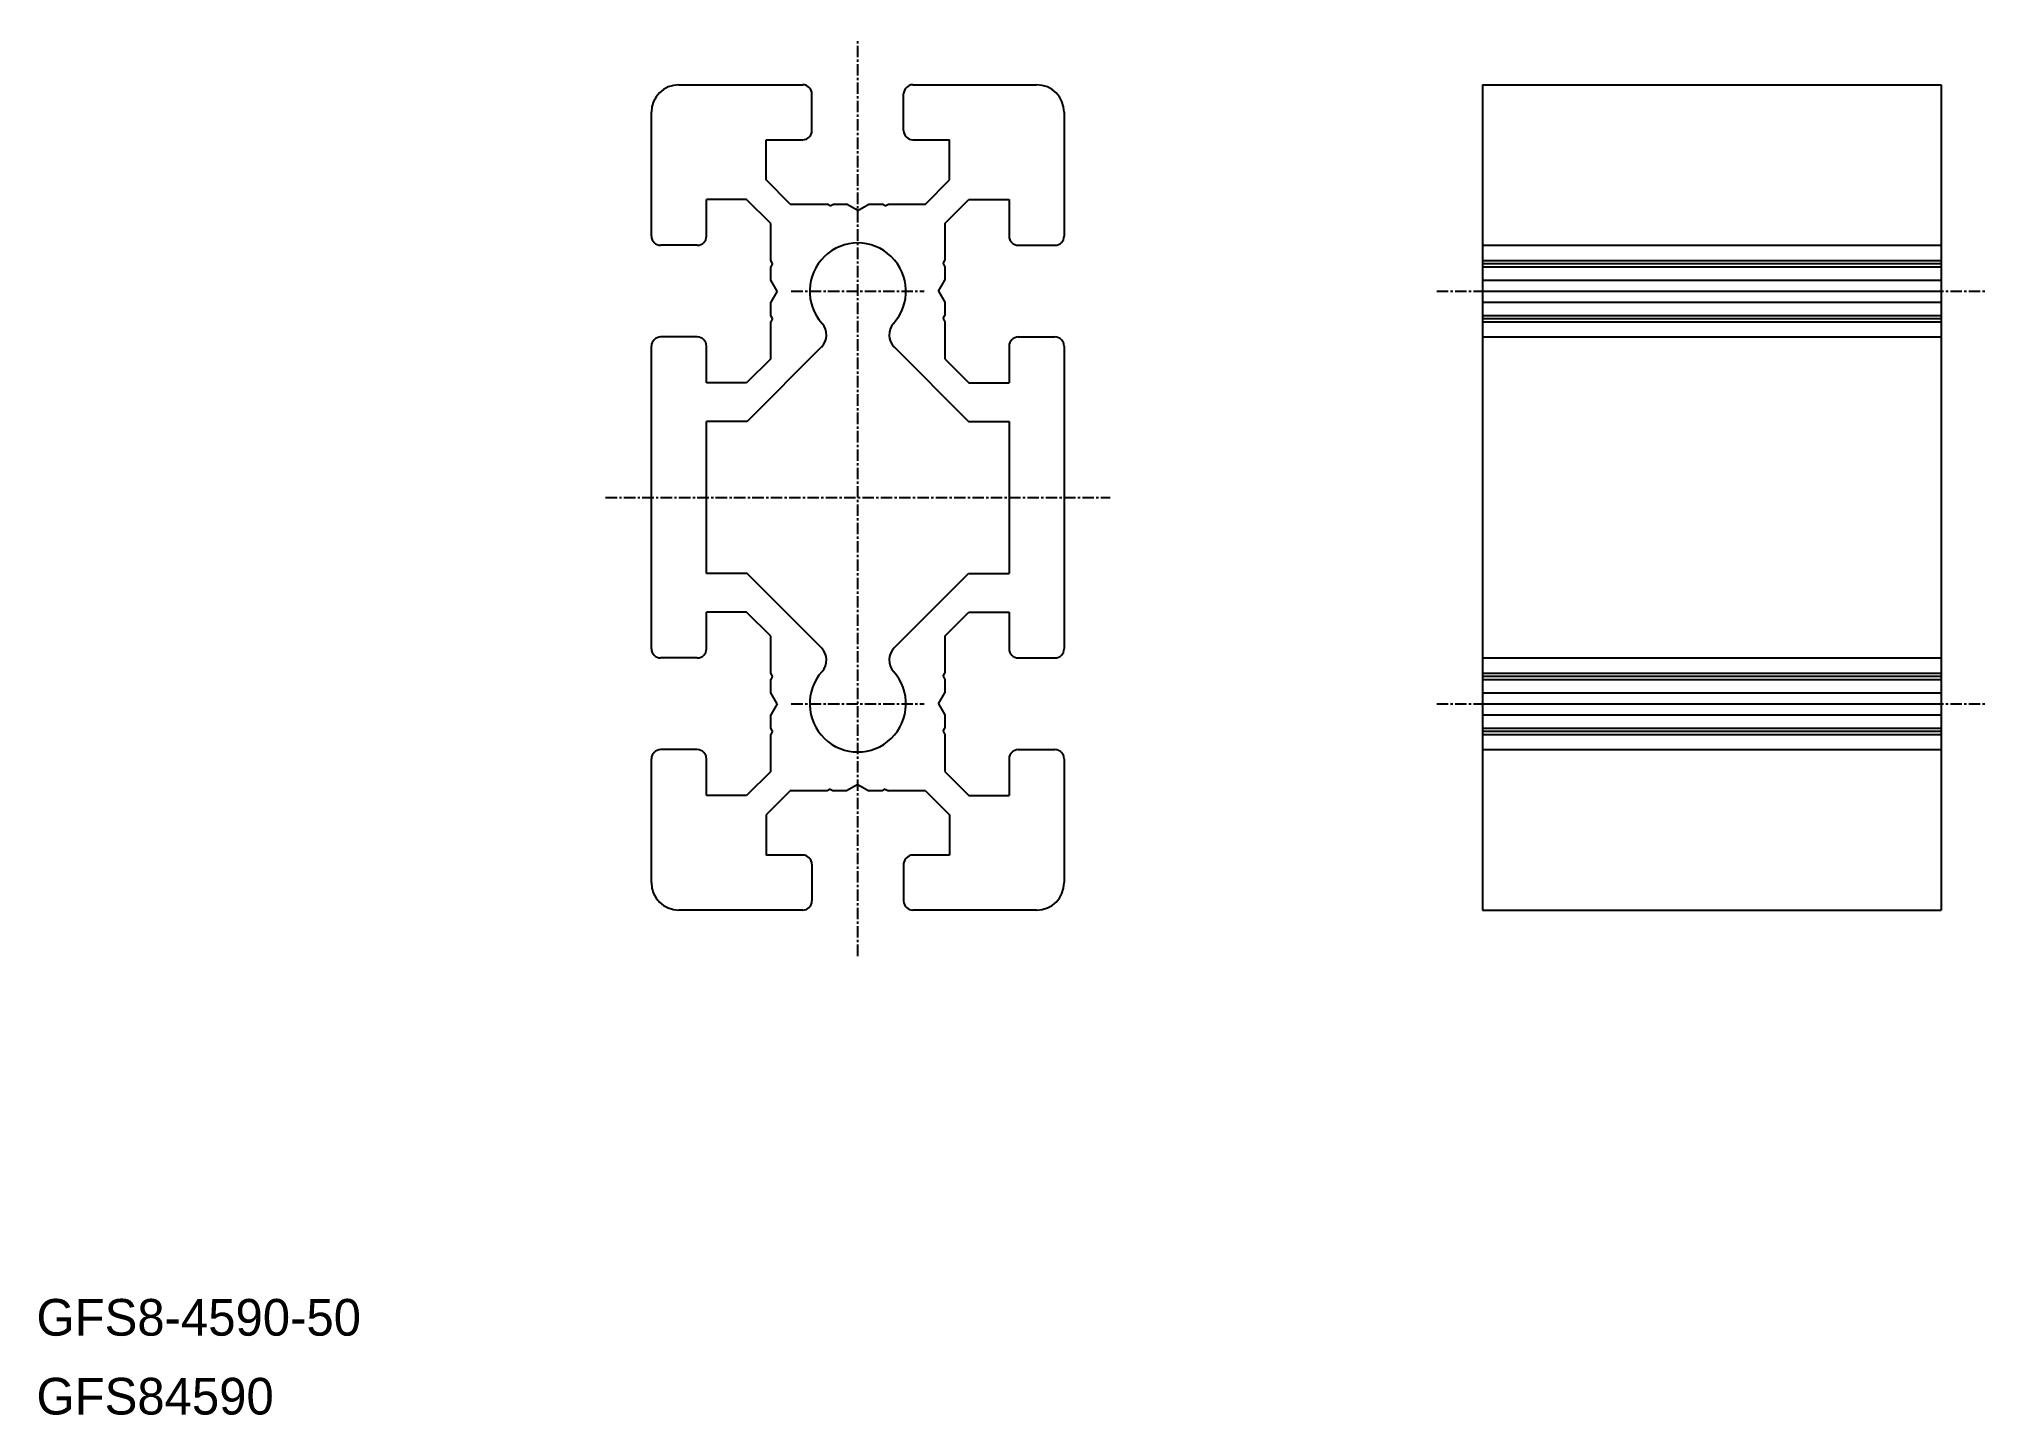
# Model space of a CAD drawing. Extents: x 0 to 213, y 0 to 150.
import ezdxf

# ---------------------------------------------------------------- set-up
doc = ezdxf.new("R2010")
doc.units = 0
doc.linetypes.add('CENTER', pattern=[2, 1.25, -0.25, 0.25, -0.25])
doc.layers.get('0').update_dxf_attribs({"linetype": 'CONTINUOUS'})
doc.layers.add('CENTER', color=1, linetype='CENTER')

msp = doc.modelspace()

# ---------------------------------------------------------------- linework, layer by layer
at = {"color": 7, "linetype": 'CONTINUOUS'}
for p, q in [((70.05, 145), (83.55, 145)), ((95.55, 145), (109.05, 145)), ((157.68, 145), (207.68, 145)), ((157.68, 145), (157.68, 55)), ((207.68, 145), (207.68, 55)), ((84.55, 140), (84.55, 144)), ((94.55, 140), (94.55, 144)), ((67.05, 128.5), (67.05, 142)), ((112.05, 142), (112.05, 128.5)), ((79.55, 139), (83.55, 139)), ((79.55, 134.62), (79.55, 139)), ((95.55, 139), (99.55, 139)), ((99.55, 134.62), (99.55, 139)), ((82.17, 132), (79.55, 134.62)), ((96.93, 132), (99.55, 134.62)), ((73.05, 128.5), (73.05, 132.5)), ((77.43, 132.5), (73.05, 132.5)), ((80.05, 129.88), (77.43, 132.5)), ((82.17, 132), (86.2, 132)), ((86.55, 131.8), (86.2, 132)), ((86.55, 131.8), (86.89, 132)), ((86.89, 132), (88.33, 132)), ((89.55, 131.3), (88.33, 132)), ((89.55, 131.3), (90.76, 132)), ((90.76, 132), (92.2, 132)), ((92.55, 131.8), (92.2, 132)), ((92.55, 131.8), (92.89, 132)), ((92.89, 132), (96.93, 132)), ((99.05, 129.88), (101.67, 132.5)), ((101.67, 132.5), (106.05, 132.5)), ((106.05, 132.5), (106.05, 128.5)), ((80.05, 125.85), (80.05, 129.88)), ((99.05, 129.88), (99.05, 125.85)), ((72.05, 127.5), (68.05, 127.5)), ((107.05, 127.5), (111.05, 127.5)), ((157.68, 127.5), (207.68, 127.5)), ((80.25, 125.5), (80.05, 125.85)), ((80.25, 125.5), (80.05, 125.15)), ((98.85, 125.5), (99.05, 125.85)), ((98.85, 125.5), (99.05, 125.15)), ((157.68, 125.85), (207.68, 125.85)), ((157.68, 125.5), (207.68, 125.5)), ((80.05, 123.71), (80.05, 125.15)), ((80.75, 122.5), (80.05, 123.71)), ((98.35, 122.5), (99.05, 123.71)), ((99.05, 125.15), (99.05, 123.71)), ((157.68, 125.15), (207.68, 125.15)), ((157.68, 123.71), (207.68, 123.71)), ((80.75, 122.5), (80.05, 121.29)), ((80.05, 119.85), (80.05, 121.29)), ((98.35, 122.5), (99.05, 121.29)), ((99.05, 121.29), (99.05, 119.85)), ((157.68, 122.5), (207.68, 122.5)), ((157.68, 121.29), (207.68, 121.29)), ((80.25, 119.5), (80.05, 119.85)), ((80.25, 119.5), (80.05, 119.15)), ((80.05, 115.12), (80.05, 119.15)), ((98.85, 119.5), (99.05, 119.85)), ((98.85, 119.5), (99.05, 119.15)), ((99.05, 119.15), (99.05, 115.12)), ((157.68, 119.85), (207.68, 119.85)), ((157.68, 119.5), (207.68, 119.5)), ((157.68, 119.15), (207.68, 119.15)), ((72.05, 117.5), (68.05, 117.5)), ((107.05, 117.5), (111.05, 117.5)), ((157.68, 117.5), (207.68, 117.5)), ((67.05, 83.5), (67.05, 116.5)), ((73.05, 112.5), (73.05, 116.5)), ((80.05, 115.12), (77.43, 112.5)), ((85.58, 116.41), (77.47, 108.3)), ((93.51, 116.41), (101.63, 108.3)), ((99.05, 115.12), (101.67, 112.5)), ((106.05, 116.5), (106.05, 112.5)), ((112.05, 116.5), (112.05, 83.5)), ((77.43, 112.5), (73.05, 112.5)), ((101.67, 112.5), (106.05, 112.5)), ((73.05, 91.7), (73.05, 108.3)), ((77.47, 108.3), (73.05, 108.3)), ((101.63, 108.3), (106.05, 108.3)), ((106.05, 108.3), (106.05, 91.7)), ((77.47, 91.7), (73.05, 91.7)), ((85.58, 83.59), (77.47, 91.7)), ((93.51, 83.59), (101.63, 91.7)), ((101.63, 91.7), (106.05, 91.7)), ((73.05, 83.5), (73.05, 87.5)), ((77.43, 87.5), (73.05, 87.5)), ((80.05, 84.88), (77.43, 87.5)), ((99.05, 84.88), (101.67, 87.5)), ((101.67, 87.5), (106.05, 87.5)), ((106.05, 87.5), (106.05, 83.5)), ((80.05, 80.85), (80.05, 84.88)), ((99.05, 84.88), (99.05, 80.85)), ((72.05, 82.5), (68.05, 82.5)), ((80.25, 80.5), (80.05, 80.85)), ((98.85, 80.5), (99.05, 80.85)), ((107.05, 82.5), (111.05, 82.5)), ((157.68, 82.5), (207.68, 82.5)), ((157.68, 80.85), (207.68, 80.85)), ((80.25, 80.5), (80.05, 80.15)), ((80.05, 78.71), (80.05, 80.15)), ((80.75, 77.5), (80.05, 78.71)), ((98.35, 77.5), (99.05, 78.71)), ((98.85, 80.5), (99.05, 80.15)), ((99.05, 80.15), (99.05, 78.71)), ((157.68, 80.5), (207.68, 80.5)), ((157.68, 80.15), (207.68, 80.15)), ((157.68, 78.71), (207.68, 78.71)), ((80.75, 77.5), (80.05, 76.29)), ((98.35, 77.5), (99.05, 76.29)), ((157.68, 77.5), (207.68, 77.5)), ((80.05, 74.85), (80.05, 76.29)), ((80.25, 74.5), (80.05, 74.85)), ((80.25, 74.5), (80.05, 74.15)), ((98.85, 74.5), (99.05, 74.85)), ((98.85, 74.5), (99.05, 74.15)), ((99.05, 76.29), (99.05, 74.85)), ((157.68, 76.29), (207.68, 76.29)), ((157.68, 74.85), (207.68, 74.85)), ((157.68, 74.5), (207.68, 74.5)), ((72.05, 72.5), (68.05, 72.5)), ((80.05, 70.12), (80.05, 74.15)), ((99.05, 74.15), (99.05, 70.12)), ((107.05, 72.5), (111.05, 72.5)), ((157.68, 74.15), (207.68, 74.15)), ((157.68, 72.5), (207.68, 72.5)), ((67.05, 58), (67.05, 71.5)), ((73.05, 67.5), (73.05, 71.5)), ((80.05, 70.12), (77.43, 67.5)), ((99.05, 70.12), (101.67, 67.5)), ((106.05, 71.5), (106.05, 67.5)), ((112.05, 71.5), (112.05, 58)), ((82.17, 68), (79.55, 65.38)), ((86.2, 68), (82.17, 68)), ((86.55, 68.2), (86.2, 68)), ((86.55, 68.2), (86.89, 68)), ((88.33, 68), (86.89, 68)), ((89.55, 68.7), (88.33, 68)), ((89.55, 68.7), (90.76, 68)), ((92.2, 68), (90.76, 68)), ((92.55, 68.2), (92.2, 68)), ((92.55, 68.2), (92.89, 68)), ((96.93, 68), (92.89, 68)), ((96.93, 68), (99.55, 65.38)), ((77.43, 67.5), (73.05, 67.5)), ((101.67, 67.5), (106.05, 67.5)), ((79.55, 65.38), (79.55, 61)), ((99.55, 65.38), (99.55, 61)), ((83.55, 61), (79.55, 61)), ((84.55, 60), (84.55, 56)), ((94.55, 60), (94.55, 56)), ((99.55, 61), (95.55, 61)), ((83.55, 55), (70.05, 55)), ((109.05, 55), (95.55, 55)), ((157.68, 55), (207.68, 55))]:
    msp.add_line(p, q, dxfattribs=at)
for centre, radius, start, end in [((70.05, 142), 3, 90, 180), ((83.55, 144), 1, 0, 90), ((95.55, 144), 1, 90, 180), ((109.05, 142), 3, 0, 90), ((83.55, 140), 1, 270, 0), ((95.55, 140), 1, 180, 270), ((68.05, 128.5), 1, 180, 270), ((72.05, 128.5), 1, 270, 0), ((89.55, 122.5), 5.25, 317.9902, 222.0098), ((107.05, 128.5), 1, 180, 270), ((111.05, 128.5), 1, 270, 0), ((84.26, 117.73), 1.87, 315, 42.0098), ((94.84, 117.73), 1.87, 137.9902, 225), ((68.05, 116.5), 1, 90, 180), ((72.05, 116.5), 1, 0, 90), ((107.05, 116.5), 1, 90, 180), ((111.05, 116.5), 1, 0, 90), ((68.05, 83.5), 1, 180, 270), ((72.05, 83.5), 1, 270, 0), ((84.26, 82.27), 1.87, 317.9902, 45), ((94.84, 82.27), 1.87, 135, 222.0098), ((107.05, 83.5), 1, 180, 270), ((111.05, 83.5), 1, 270, 0), ((89.55, 77.5), 5.25, 137.9902, 42.0098), ((68.05, 71.5), 1, 90, 180), ((72.05, 71.5), 1, 0, 90), ((107.05, 71.5), 1, 90, 180), ((111.05, 71.5), 1, 0, 90), ((83.55, 60), 1, 0, 90), ((95.55, 60), 1, 90, 180), ((70.05, 58), 3, 180, 270), ((109.05, 58), 3, 270, 0), ((83.55, 56), 1, 270, 0), ((95.55, 56), 1, 180, 270)]:
    msp.add_arc(centre, radius, start, end, dxfattribs=at)
at = {"layer": 'CENTER', "color": 1, "linetype": 'CENTER'}
for p, q in [((89.55, 50), (89.55, 150)), ((82.3, 122.5), (96.8, 122.5)), ((152.68, 122.5), (212.68, 122.5)), ((62.05, 100), (117.05, 100)), ((82.3, 77.5), (96.8, 77.5)), ((152.68, 77.5), (212.68, 77.5))]:
    msp.add_line(p, q, dxfattribs=at)

# ---------------------------------------------------------------- texts
at = {"color": 7, "linetype": 'CONTINUOUS'}
for s, p in [('GFS8-4590-50', (0, 8.6)), ('GFS84590', (0, 0))]:
    msp.add_text(s, height=4, dxfattribs=at).set_placement(p)

doc.saveas('drawing.dxf')
